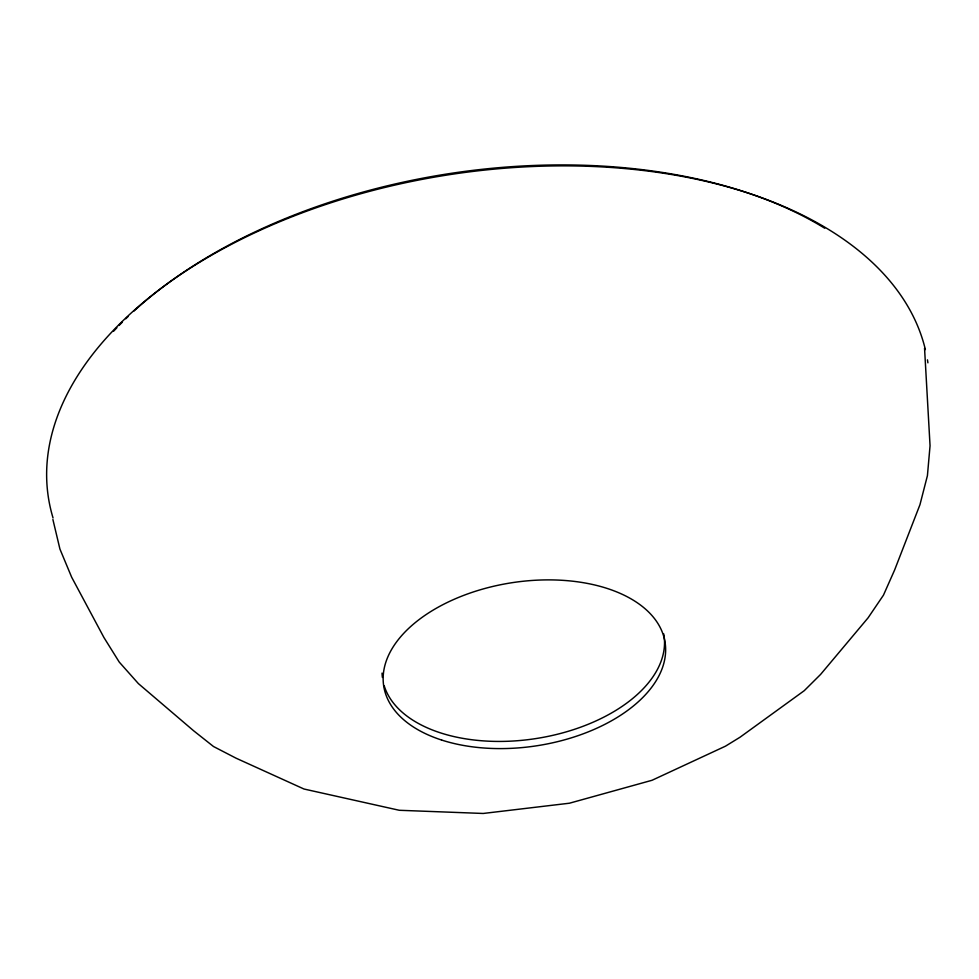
<?xml version="1.0" encoding="UTF-8"?>
<svg xmlns="http://www.w3.org/2000/svg" width="979" height="979" viewBox="0 0 979 979"><rect width="100%" height="100%" fill="white"/><g stroke="black" fill="none" stroke-linecap="round" stroke-linejoin="round"><path stroke-width="1.47" d="M52.89 519.482L59.939 549.084L71.675 577.243L103.921 637.5L119.23 662.061L138.394 683.611L193.609 730.75L213.495 746.512L235.988 758.15L303.979 789.013L399.297 810.282L483.198 813.463L569.411 803.221L652.051 780.275L725.488 746.169L740.014 737.236L804.249 690.684L820.586 674.433L868.067 617.859L883.462 595.159L894.622 569.998L919.966 504.674L927.419 475.647L930.05 445.775L924.543 348.157M53.037 517.94A444.882 257.71 -8.8 0 1 420.615 179.659A444.882 257.71 -8.8 0 1 925.363 349.589M927.443 359.856A444.882 257.71 -8.8 0 1 927.908 362.83M663.725 633.854A142.359 82.469 -8.8 0 1 543.247 737.322A142.359 82.469 -8.8 0 1 384.221 685.863M382.397 677.456A142.359 82.469 -8.8 0 1 382.055 673.111M113.686 331.135A439.755 254.748 -8.8 0 1 116.893 327.732M119.071 325.469A439.755 254.748 -8.8 0 1 122.387 322.115M125.765 318.775A439.755 254.748 -8.8 0 1 128.053 316.572M133.878 311.114A439.755 254.748 -8.8 0 1 824.722 228.217M441.615 740.038A142.359 82.469 -8.8 0 0 664.9 658.414A142.359 82.469 -8.8 0 0 466.653 594.277A142.359 82.469 -8.8 0 0 441.615 740.038"/></g></svg>
